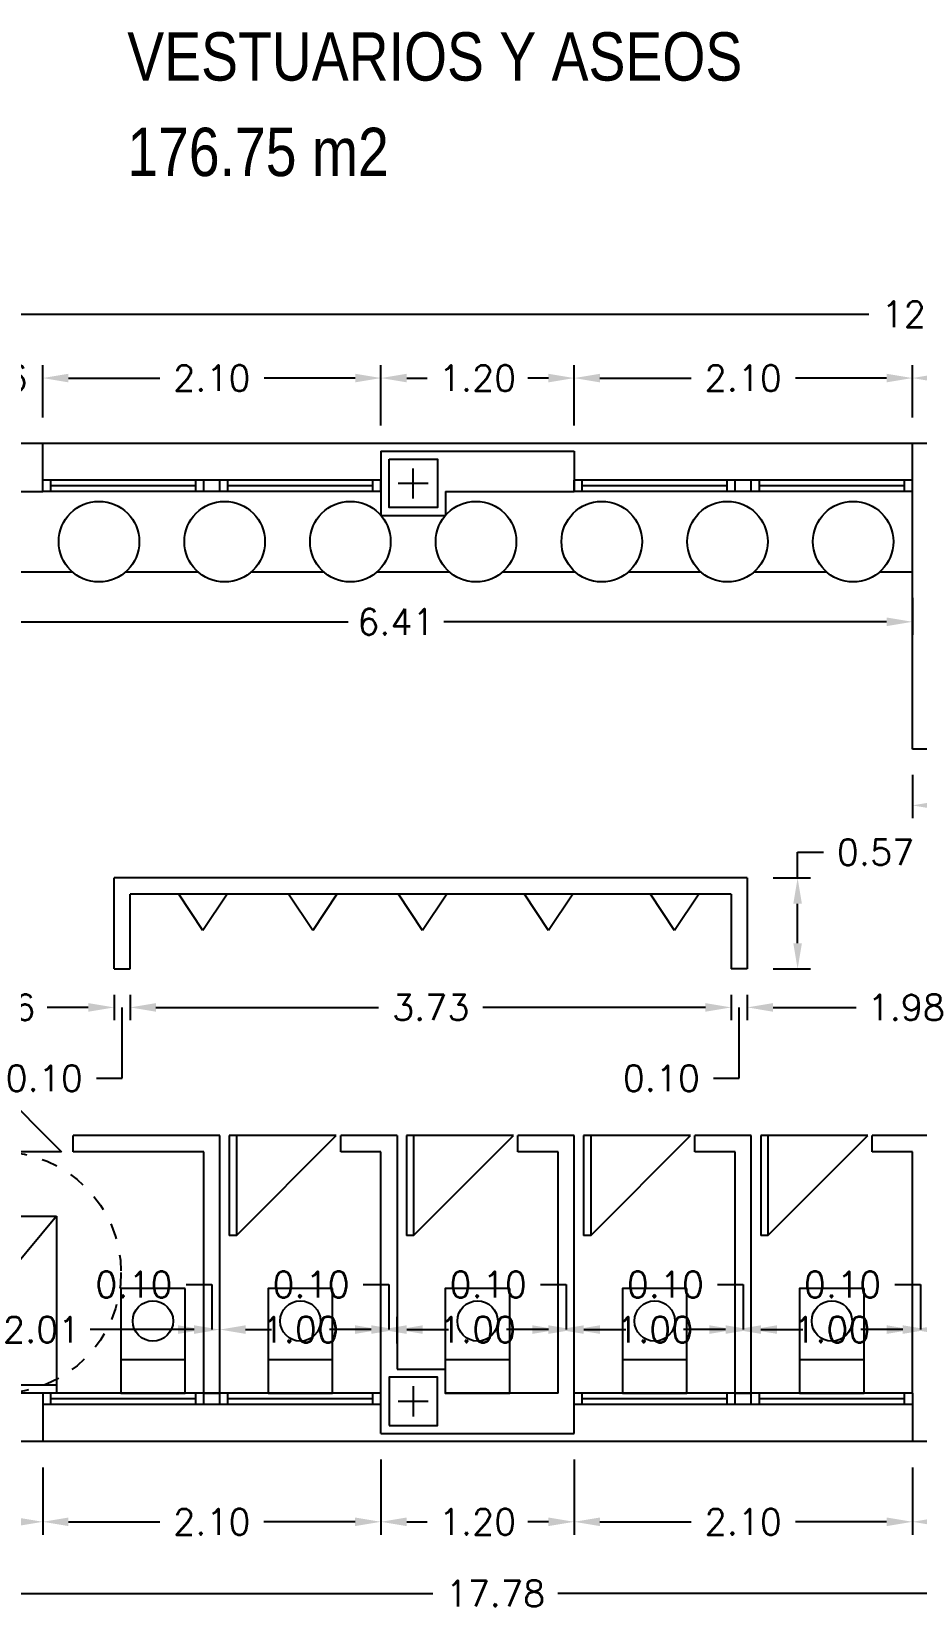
# Model space of a CAD drawing. Header units: millimetres. Extents: x 221.2 to 305.3, y 141.3 to 200.7.
# Drawn here: x 258.55 to 264.05, y 173.5 to 183.31 of the extents above; entities that cross this region are included whole.
import ezdxf

# ---------------------------------------------------------------- set-up
doc = ezdxf.new("R2010")
doc.units = ezdxf.units.MM
doc.linetypes.add('TRAZOS', pattern=[0.75, 0.5, -0.25])
for name, color, linetype in [('COTAS', 7, 'Continuous'), ('LINEA', 3, 'Continuous'), ('MUROS', 2, 'Continuous'), ('PILARES', 2, 'Continuous'), ('PUERTAS', 3, 'Continuous'), ('TEXTOS', 7, 'Continuous'), ('VENTANAS', 9, 'Continuous')]:
    doc.layers.add(name, color=color, linetype=linetype)
doc.styles.add('MJ', font='techl___.ttf')
doc.styles.get("Standard").update_dxf_attribs({"font": 'romans.shx'})
doc.dimstyles.new('ANTONIO', dxfattribs={"dimscale": 0.1, "dimtxt": 1.6, "dimasz": 1.6, "dimexe": 0.8, "dimexo": 1.6, "dimgap": 0.8, "dimtad": 0, "dimtih": 1, "dimtoh": 1, "dimzin": 0, "dimdsep": 46, "dimtxsty": 'Standard', "dimcen": 0.5, "dimclrd": 1, "dimclre": 1, "dimclrt": 7, "dimadec": 0, "dimazin": 0, "dimtfac": 1, "dimtofl": 0, "dimtmove": 0, "dimatfit": 3, "dimfxl": 1, "dimtolj": 1, "dimtzin": 0, "dimarcsym": 0})

# ---------------------------------------------------------------- blocks, each defined once
blk = doc.blocks.new('*D64')
at = {"layer": 'COTAS', "color": 1, "linetype": 'Continuous', "lineweight": -2, "ltscale": 0.07}
for p, q in [((254.6558, 174.3913), (254.6558, 173.9735)), ((258.6197, 174.3913), (258.6197, 173.9735)), ((254.8158, 174.0535), (256.3139, 174.0535)), ((258.4597, 174.0535), (256.9616, 174.0535))]:
    blk.add_line(p, q, dxfattribs=at)
at = {"layer": 'COTAS', "color": 1}
for points in [[(254.8158, 174.0802), (254.8158, 174.0268), (254.6558, 174.0535)], [(258.4597, 174.0268), (258.4597, 174.0802), (258.6197, 174.0535)]]:
    blk.add_solid(points, dxfattribs=at)
at = {"layer": 'Defpoints', "color": 0}
for p in [(254.6558, 174.5513), (258.6197, 174.5513), (258.6197, 174.0535)]:
    blk.add_point(p, dxfattribs=at)
at = {"layer": 'COTAS', "color": 7, "insert": (256.6377, 174.0535), "char_height": 0.16, "attachment_point": 5}
blk.add_mtext('\\A1;3.96', dxfattribs=at)
blk = doc.blocks.new('*D65')
at = {"layer": 'COTAS', "color": 1, "linetype": 'Continuous', "lineweight": -2, "ltscale": 0.07}
for p, q in [((260.72, 174.4413), (260.72, 173.9735)), ((258.6197, 174.3913), (258.6197, 173.9735)), ((258.7797, 174.0535), (259.346, 174.0535)), ((260.56, 174.0535), (259.9937, 174.0535))]:
    blk.add_line(p, q, dxfattribs=at)
at = {"layer": 'COTAS', "color": 1}
for points in [[(258.7797, 174.0802), (258.7797, 174.0268), (258.6197, 174.0535)], [(260.56, 174.0268), (260.56, 174.0802), (260.72, 174.0535)]]:
    blk.add_solid(points, dxfattribs=at)
at = {"layer": 'Defpoints', "color": 0}
for p in [(258.6197, 174.5513), (260.72, 174.6013), (260.72, 174.0535)]:
    blk.add_point(p, dxfattribs=at)
at = {"layer": 'COTAS', "color": 7, "insert": (259.6699, 174.0535), "char_height": 0.16, "attachment_point": 5}
blk.add_mtext('\\A1;2.10', dxfattribs=at)
blk = doc.blocks.new('*D66')
at = {"layer": 'COTAS', "color": 1, "linetype": 'Continuous', "lineweight": -2, "ltscale": 0.07}
for p, q in [((264.0204, 174.3913), (264.0204, 173.9735)), ((270.3204, 174.3913), (270.3204, 173.9735)), ((264.1804, 174.0535), (266.8504, 174.0535)), ((270.1604, 174.0535), (267.4904, 174.0535))]:
    blk.add_line(p, q, dxfattribs=at)
at = {"layer": 'COTAS', "color": 1}
for points in [[(264.1804, 174.0802), (264.1804, 174.0268), (264.0204, 174.0535)], [(270.1604, 174.0268), (270.1604, 174.0802), (270.3204, 174.0535)]]:
    blk.add_solid(points, dxfattribs=at)
at = {"layer": 'Defpoints', "color": 0}
for p in [(264.0204, 174.5513), (270.3204, 174.5513), (270.3204, 174.0535)]:
    blk.add_point(p, dxfattribs=at)
at = {"layer": 'COTAS', "color": 7, "insert": (267.1704, 174.0535), "char_height": 0.16, "attachment_point": 5}
blk.add_mtext('\\A1;6.30', dxfattribs=at)
blk = doc.blocks.new('*D68')
at = {"layer": 'COTAS', "color": 1, "linetype": 'Continuous', "lineweight": -2, "ltscale": 0.07}
for p, q in [((264.0204, 180.9116), (264.0204, 181.2357)), ((270.3204, 180.9116), (270.3204, 181.2357)), ((264.1804, 181.1557), (266.8504, 181.1557)), ((270.1604, 181.1557), (267.4904, 181.1557))]:
    blk.add_line(p, q, dxfattribs=at)
at = {"layer": 'COTAS', "color": 1}
for points in [[(264.1804, 181.1823), (264.1804, 181.129), (264.0204, 181.1557)], [(270.1604, 181.129), (270.1604, 181.1823), (270.3204, 181.1557)]]:
    blk.add_solid(points, dxfattribs=at)
at = {"layer": 'Defpoints', "color": 0}
for p in [(264.0204, 181.1557), (264.0204, 180.7516), (270.3204, 180.7516)]:
    blk.add_point(p, dxfattribs=at)
at = {"layer": 'COTAS', "color": 7, "insert": (267.1704, 181.1557), "char_height": 0.16, "attachment_point": 5}
blk.add_mtext('\\A1;6.30', dxfattribs=at)
blk = doc.blocks.new('*D69')
at = {"layer": 'COTAS', "color": 1, "linetype": 'Continuous', "lineweight": -2, "ltscale": 0.07}
for p, q in [((258.6197, 180.9116), (258.6197, 181.2357)), ((260.7204, 180.8616), (260.7204, 181.2357)), ((258.7797, 181.1557), (259.3462, 181.1557)), ((260.5604, 181.1557), (259.9939, 181.1557))]:
    blk.add_line(p, q, dxfattribs=at)
at = {"layer": 'COTAS', "color": 1}
for points in [[(258.7797, 181.1823), (258.7797, 181.129), (258.6197, 181.1557)], [(260.5604, 181.129), (260.5604, 181.1823), (260.7204, 181.1557)]]:
    blk.add_solid(points, dxfattribs=at)
at = {"layer": 'Defpoints', "color": 0}
for p in [(258.6197, 181.1557), (258.6197, 180.7516), (260.7204, 180.7016)]:
    blk.add_point(p, dxfattribs=at)
at = {"layer": 'COTAS', "color": 7, "insert": (259.67, 181.1557), "char_height": 0.16, "attachment_point": 5}
blk.add_mtext('\\A1;2.10', dxfattribs=at)
blk = doc.blocks.new('*D70')
at = {"layer": 'COTAS', "color": 1, "linetype": 'Continuous', "lineweight": -2, "ltscale": 0.07}
for p, q in [((257.9558, 180.9116), (257.9558, 181.2357)), ((258.6197, 180.9116), (258.6197, 181.2357)), ((257.7958, 181.1557), (257.6358, 181.1557)), ((258.7797, 181.1557), (258.9397, 181.1557))]:
    blk.add_line(p, q, dxfattribs=at)
at = {"layer": 'COTAS', "color": 1}
for points in [[(257.7958, 181.129), (257.7958, 181.1823), (257.9558, 181.1557)], [(258.7797, 181.1823), (258.7797, 181.129), (258.6197, 181.1557)]]:
    blk.add_solid(points, dxfattribs=at)
at = {"layer": 'Defpoints', "color": 0}
for p in [(257.9558, 181.1557), (257.9558, 180.7516), (258.6197, 180.7516)]:
    blk.add_point(p, dxfattribs=at)
at = {"layer": 'COTAS', "color": 7, "insert": (258.2877, 181.1557), "char_height": 0.16, "attachment_point": 5}
blk.add_mtext('\\A1;0.66', dxfattribs=at)
blk = doc.blocks.new('*D81')
at = {"layer": 'COTAS', "color": 1, "linetype": 'Continuous', "lineweight": -2, "ltscale": 0.07}
for p, q in [((257.6058, 175.1613), (257.6058, 175.3271)), ((259.62, 175.0113), (259.62, 175.3271)), ((257.7658, 175.2471), (258.312, 175.2471)), ((259.46, 175.2471), (258.9139, 175.2471))]:
    blk.add_line(p, q, dxfattribs=at)
at = {"layer": 'COTAS', "color": 1}
for points in [[(257.7658, 175.2738), (257.7658, 175.2205), (257.6058, 175.2471)], [(259.46, 175.2205), (259.46, 175.2738), (259.62, 175.2471)]]:
    blk.add_solid(points, dxfattribs=at)
at = {"layer": 'Defpoints', "color": 0}
for p in [(259.62, 175.2471), (257.6058, 175.0013), (259.62, 174.8513)]:
    blk.add_point(p, dxfattribs=at)
at = {"layer": 'COTAS', "color": 7, "insert": (258.6129, 175.2471), "char_height": 0.16, "attachment_point": 5}
blk.add_mtext('\\A1;2.01', dxfattribs=at)
blk = doc.blocks.new('*D82')
at = {"layer": 'COTAS', "color": 1, "linetype": 'Continuous', "lineweight": -2, "ltscale": 0.07}
for p, q in [((259.51, 175.5271), (259.67, 175.5271)), ((259.67, 175.5271), (259.67, 175.2471)), ((259.62, 175.0113), (259.62, 175.3271)), ((259.72, 175.0113), (259.72, 175.3271)), ((259.46, 175.2471), (259.3, 175.2471)), ((259.88, 175.2471), (260.04, 175.2471))]:
    blk.add_line(p, q, dxfattribs=at)
at = {"layer": 'COTAS', "color": 1}
for points in [[(259.46, 175.2205), (259.46, 175.2738), (259.62, 175.2471)], [(259.88, 175.2738), (259.88, 175.2205), (259.72, 175.2471)]]:
    blk.add_solid(points, dxfattribs=at)
at = {"layer": 'Defpoints', "color": 0}
for p in [(259.72, 175.2471), (259.62, 174.8513), (259.72, 174.8513)]:
    blk.add_point(p, dxfattribs=at)
at = {"layer": 'COTAS', "color": 7, "insert": (259.1862, 175.5271), "char_height": 0.16, "attachment_point": 5}
blk.add_mtext('\\A1;0.10', dxfattribs=at)
blk = doc.blocks.new('*D83')
at = {"layer": 'COTAS', "color": 1, "linetype": 'Continuous', "lineweight": -2, "ltscale": 0.07}
for p, q in [((259.72, 175.0113), (259.72, 175.3271)), ((260.72, 175.0113), (260.72, 175.3271)), ((259.56, 175.2471), (259.4, 175.2471)), ((260.88, 175.2471), (261.04, 175.2471))]:
    blk.add_line(p, q, dxfattribs=at)
at = {"layer": 'COTAS', "color": 1}
for points in [[(259.56, 175.2205), (259.56, 175.2738), (259.72, 175.2471)], [(260.88, 175.2738), (260.88, 175.2205), (260.72, 175.2471)]]:
    blk.add_solid(points, dxfattribs=at)
at = {"layer": 'Defpoints', "color": 0}
for p in [(260.72, 175.2471), (259.72, 174.8513), (260.72, 174.8513)]:
    blk.add_point(p, dxfattribs=at)
at = {"layer": 'COTAS', "color": 7, "insert": (260.22, 175.2471), "char_height": 0.16, "attachment_point": 5}
blk.add_mtext('\\A1;1.00', dxfattribs=at)
blk = doc.blocks.new('*D84')
at = {"layer": 'COTAS', "color": 1, "linetype": 'Continuous', "lineweight": -2, "ltscale": 0.07}
for p, q in [((260.61, 175.5271), (260.77, 175.5271)), ((260.77, 175.5271), (260.77, 175.2471)), ((260.72, 175.0113), (260.72, 175.3271)), ((260.82, 175.1613), (260.82, 175.3271)), ((260.56, 175.2471), (260.4, 175.2471)), ((260.98, 175.2471), (261.14, 175.2471))]:
    blk.add_line(p, q, dxfattribs=at)
at = {"layer": 'COTAS', "color": 1}
for points in [[(260.56, 175.2205), (260.56, 175.2738), (260.72, 175.2471)], [(260.98, 175.2738), (260.98, 175.2205), (260.82, 175.2471)]]:
    blk.add_solid(points, dxfattribs=at)
at = {"layer": 'Defpoints', "color": 0}
for p in [(260.82, 175.2471), (260.82, 175.0013), (260.72, 174.8513)]:
    blk.add_point(p, dxfattribs=at)
at = {"layer": 'COTAS', "color": 7, "insert": (260.2862, 175.5271), "char_height": 0.16, "attachment_point": 5}
blk.add_mtext('\\A1;0.10', dxfattribs=at)
blk = doc.blocks.new('*D85')
at = {"layer": 'COTAS', "color": 1, "linetype": 'Continuous', "lineweight": -2, "ltscale": 0.07}
for p, q in [((260.82, 175.1613), (260.82, 175.3271)), ((261.82, 175.0113), (261.82, 175.3271)), ((260.66, 175.2471), (260.5, 175.2471)), ((261.98, 175.2471), (262.14, 175.2471))]:
    blk.add_line(p, q, dxfattribs=at)
at = {"layer": 'COTAS', "color": 1}
for points in [[(260.66, 175.2205), (260.66, 175.2738), (260.82, 175.2471)], [(261.98, 175.2738), (261.98, 175.2205), (261.82, 175.2471)]]:
    blk.add_solid(points, dxfattribs=at)
at = {"layer": 'Defpoints', "color": 0}
for p in [(261.82, 175.2471), (260.82, 175.0013), (261.82, 174.8513)]:
    blk.add_point(p, dxfattribs=at)
at = {"layer": 'COTAS', "color": 7, "insert": (261.32, 175.2471), "char_height": 0.16, "attachment_point": 5}
blk.add_mtext('\\A1;1.00', dxfattribs=at)
blk = doc.blocks.new('*D86')
at = {"layer": 'COTAS', "color": 1, "linetype": 'Continuous', "lineweight": -2, "ltscale": 0.07}
for p, q in [((261.71, 175.5271), (261.87, 175.5271)), ((261.87, 175.5271), (261.87, 175.2471)), ((261.82, 175.0113), (261.82, 175.3271)), ((261.92, 175.0113), (261.92, 175.3271)), ((261.66, 175.2471), (261.5, 175.2471)), ((262.08, 175.2471), (262.24, 175.2471))]:
    blk.add_line(p, q, dxfattribs=at)
at = {"layer": 'COTAS', "color": 1}
for points in [[(261.66, 175.2205), (261.66, 175.2738), (261.82, 175.2471)], [(262.08, 175.2738), (262.08, 175.2205), (261.92, 175.2471)]]:
    blk.add_solid(points, dxfattribs=at)
at = {"layer": 'Defpoints', "color": 0}
for p in [(261.92, 175.2471), (261.82, 174.8513), (261.92, 174.8513)]:
    blk.add_point(p, dxfattribs=at)
at = {"layer": 'COTAS', "color": 7, "insert": (261.3862, 175.5271), "char_height": 0.16, "attachment_point": 5}
blk.add_mtext('\\A1;0.10', dxfattribs=at)
blk = doc.blocks.new('*D87')
at = {"layer": 'COTAS', "color": 1, "linetype": 'Continuous', "lineweight": -2, "ltscale": 0.07}
for p, q in [((261.92, 175.0113), (261.92, 175.3271)), ((262.92, 175.0113), (262.92, 175.3271)), ((261.76, 175.2471), (261.6, 175.2471)), ((263.08, 175.2471), (263.24, 175.2471))]:
    blk.add_line(p, q, dxfattribs=at)
at = {"layer": 'COTAS', "color": 1}
for points in [[(261.76, 175.2205), (261.76, 175.2738), (261.92, 175.2471)], [(263.08, 175.2738), (263.08, 175.2205), (262.92, 175.2471)]]:
    blk.add_solid(points, dxfattribs=at)
at = {"layer": 'Defpoints', "color": 0}
for p in [(262.92, 175.2471), (261.92, 174.8513), (262.92, 174.8513)]:
    blk.add_point(p, dxfattribs=at)
at = {"layer": 'COTAS', "color": 7, "insert": (262.42, 175.2471), "char_height": 0.16, "attachment_point": 5}
blk.add_mtext('\\A1;1.00', dxfattribs=at)
blk = doc.blocks.new('*D88')
at = {"layer": 'COTAS', "color": 1, "linetype": 'Continuous', "lineweight": -2, "ltscale": 0.07}
for p, q in [((262.81, 175.5271), (262.97, 175.5271)), ((262.97, 175.5271), (262.97, 175.2471)), ((262.92, 175.0113), (262.92, 175.3271)), ((263.02, 175.0113), (263.02, 175.3271)), ((262.76, 175.2471), (262.6, 175.2471)), ((263.18, 175.2471), (263.34, 175.2471))]:
    blk.add_line(p, q, dxfattribs=at)
at = {"layer": 'COTAS', "color": 1}
for points in [[(262.76, 175.2205), (262.76, 175.2738), (262.92, 175.2471)], [(263.18, 175.2738), (263.18, 175.2205), (263.02, 175.2471)]]:
    blk.add_solid(points, dxfattribs=at)
at = {"layer": 'Defpoints', "color": 0}
for p in [(263.02, 175.2471), (262.92, 174.8513), (263.02, 174.8513)]:
    blk.add_point(p, dxfattribs=at)
at = {"layer": 'COTAS', "color": 7, "insert": (262.4862, 175.5271), "char_height": 0.16, "attachment_point": 5}
blk.add_mtext('\\A1;0.10', dxfattribs=at)
blk = doc.blocks.new('*D89')
at = {"layer": 'COTAS', "color": 1, "linetype": 'Continuous', "lineweight": -2, "ltscale": 0.07}
for p, q in [((263.02, 175.0113), (263.02, 175.3271)), ((264.0204, 175.0113), (264.0204, 175.3271)), ((262.86, 175.2471), (262.7, 175.2471)), ((264.1804, 175.2471), (264.3404, 175.2471))]:
    blk.add_line(p, q, dxfattribs=at)
at = {"layer": 'COTAS', "color": 1}
for points in [[(262.86, 175.2205), (262.86, 175.2738), (263.02, 175.2471)], [(264.1804, 175.2738), (264.1804, 175.2205), (264.0204, 175.2471)]]:
    blk.add_solid(points, dxfattribs=at)
at = {"layer": 'Defpoints', "color": 0}
for p in [(264.0204, 175.2471), (263.02, 174.8513), (264.0204, 174.8513)]:
    blk.add_point(p, dxfattribs=at)
at = {"layer": 'COTAS', "color": 7, "insert": (263.5202, 175.2471), "char_height": 0.16, "attachment_point": 5}
blk.add_mtext('\\A1;1.00', dxfattribs=at)
blk = doc.blocks.new('*D90')
at = {"layer": 'COTAS', "color": 1, "linetype": 'Continuous', "lineweight": -2, "ltscale": 0.07}
for p, q in [((263.9104, 175.5271), (264.0704, 175.5271)), ((264.0704, 175.5271), (264.0704, 175.2471)), ((264.0204, 175.0113), (264.0204, 175.3271)), ((264.1204, 175.1613), (264.1204, 175.3271)), ((263.8604, 175.2471), (263.7004, 175.2471)), ((264.2804, 175.2471), (264.4404, 175.2471))]:
    blk.add_line(p, q, dxfattribs=at)
at = {"layer": 'COTAS', "color": 1}
for points in [[(263.8604, 175.2205), (263.8604, 175.2738), (264.0204, 175.2471)], [(264.2804, 175.2738), (264.2804, 175.2205), (264.1204, 175.2471)]]:
    blk.add_solid(points, dxfattribs=at)
at = {"layer": 'Defpoints', "color": 0}
for p in [(264.1204, 175.2471), (264.1204, 175.0013), (264.0204, 174.8513)]:
    blk.add_point(p, dxfattribs=at)
at = {"layer": 'COTAS', "color": 7, "insert": (263.5866, 175.5271), "char_height": 0.16, "attachment_point": 5}
blk.add_mtext('\\A1;0.10', dxfattribs=at)
blk = doc.blocks.new('*D91')
at = {"layer": 'COTAS', "color": 1, "linetype": 'Continuous', "lineweight": -2, "ltscale": 0.07}
for p, q in [((264.1204, 175.1613), (264.1204, 175.3271)), ((265.0204, 175.0113), (265.0204, 175.3271)), ((263.9604, 175.2471), (263.8004, 175.2471)), ((265.1804, 175.2471), (265.3404, 175.2471))]:
    blk.add_line(p, q, dxfattribs=at)
at = {"layer": 'COTAS', "color": 1}
for points in [[(263.9604, 175.2205), (263.9604, 175.2738), (264.1204, 175.2471)], [(265.1804, 175.2738), (265.1804, 175.2205), (265.0204, 175.2471)]]:
    blk.add_solid(points, dxfattribs=at)
at = {"layer": 'Defpoints', "color": 0}
for p in [(265.0204, 175.2471), (264.1204, 175.0013), (265.0204, 174.8513)]:
    blk.add_point(p, dxfattribs=at)
at = {"layer": 'COTAS', "color": 7, "insert": (264.5704, 175.2471), "char_height": 0.16, "attachment_point": 5}
blk.add_mtext('\\A1;0.90', dxfattribs=at)
blk = doc.blocks.new('*D106')
at = {"layer": 'COTAS', "color": 1, "linetype": 'Continuous', "lineweight": -2, "ltscale": 0.07}
for p, q in [((264.0204, 178.6916), (264.0204, 178.4222)), ((270.0204, 178.6916), (270.0204, 178.4222)), ((264.1804, 178.5022), (266.7004, 178.5022)), ((269.8604, 178.5022), (267.3404, 178.5022))]:
    blk.add_line(p, q, dxfattribs=at)
at = {"layer": 'COTAS', "color": 1}
for points in [[(264.1804, 178.5289), (264.1804, 178.4756), (264.0204, 178.5022)], [(269.8604, 178.4756), (269.8604, 178.5289), (270.0204, 178.5022)]]:
    blk.add_solid(points, dxfattribs=at)
at = {"layer": 'Defpoints', "color": 0}
for p in [(264.0204, 178.8516), (270.0204, 178.8516), (264.0204, 178.5022)]:
    blk.add_point(p, dxfattribs=at)
at = {"layer": 'COTAS', "color": 7, "insert": (267.0204, 178.5022), "char_height": 0.16, "attachment_point": 5}
blk.add_mtext('\\A1;6.00', dxfattribs=at)
blk = doc.blocks.new('*D108')
at = {"layer": 'COTAS', "color": 1, "linetype": 'Continuous', "lineweight": -2, "ltscale": 0.07}
for p, q in [((264.9704, 177.4414), (264.9704, 177.1677)), ((262.9952, 177.3263), (262.9952, 177.1677)), ((263.1552, 177.2477), (263.6705, 177.2477)), ((264.8104, 177.2477), (264.2952, 177.2477))]:
    blk.add_line(p, q, dxfattribs=at)
at = {"layer": 'COTAS', "color": 1}
for points in [[(263.1552, 177.2743), (263.1552, 177.221), (262.9952, 177.2477)], [(264.8104, 177.221), (264.8104, 177.2743), (264.9704, 177.2477)]]:
    blk.add_solid(points, dxfattribs=at)
at = {"layer": 'Defpoints', "color": 0}
for p in [(264.9704, 177.6014), (262.9952, 177.4863), (262.9952, 177.2477)]:
    blk.add_point(p, dxfattribs=at)
at = {"layer": 'COTAS', "color": 7, "insert": (263.9828, 177.2477), "char_height": 0.16, "attachment_point": 5}
blk.add_mtext('\\A1;1.98', dxfattribs=at)
blk = doc.blocks.new('*D110')
at = {"layer": 'COTAS', "color": 1, "linetype": 'Continuous', "lineweight": -2, "ltscale": 0.07}
for p, q in [((262.8952, 177.3263), (262.8952, 177.1677)), ((262.9952, 177.3263), (262.9952, 177.1677)), ((262.7352, 177.2477), (262.5752, 177.2477)), ((262.9452, 176.8077), (262.9452, 177.2477)), ((263.1552, 177.2477), (263.3152, 177.2477)), ((262.7852, 176.8077), (262.9452, 176.8077))]:
    blk.add_line(p, q, dxfattribs=at)
at = {"layer": 'COTAS', "color": 1}
for points in [[(262.7352, 177.221), (262.7352, 177.2743), (262.8952, 177.2477)], [(263.1552, 177.2743), (263.1552, 177.221), (262.9952, 177.2477)]]:
    blk.add_solid(points, dxfattribs=at)
at = {"layer": 'Defpoints', "color": 0}
for p in [(262.8952, 177.4863), (262.9952, 177.4863), (262.8952, 177.2477)]:
    blk.add_point(p, dxfattribs=at)
at = {"layer": 'COTAS', "color": 7, "insert": (262.4614, 176.8077), "char_height": 0.16, "attachment_point": 5}
blk.add_mtext('\\A1;0.10', dxfattribs=at)
blk = doc.blocks.new('*D111')
at = {"layer": 'COTAS', "color": 1, "linetype": 'Continuous', "lineweight": -2, "ltscale": 0.07}
for p, q in [((259.1629, 177.3263), (259.1629, 177.1677)), ((262.8952, 177.3263), (262.8952, 177.1677)), ((259.3229, 177.2477), (260.7052, 177.2477)), ((262.7352, 177.2477), (261.3529, 177.2477))]:
    blk.add_line(p, q, dxfattribs=at)
at = {"layer": 'COTAS', "color": 1}
for points in [[(259.3229, 177.2743), (259.3229, 177.221), (259.1629, 177.2477)], [(262.7352, 177.221), (262.7352, 177.2743), (262.8952, 177.2477)]]:
    blk.add_solid(points, dxfattribs=at)
at = {"layer": 'Defpoints', "color": 0}
for p in [(259.1629, 177.4863), (262.8952, 177.4863), (259.1629, 177.2477)]:
    blk.add_point(p, dxfattribs=at)
at = {"layer": 'COTAS', "color": 7, "insert": (261.0291, 177.2477), "char_height": 0.16, "attachment_point": 5}
blk.add_mtext('\\A1;3.73', dxfattribs=at)
blk = doc.blocks.new('*D112')
at = {"layer": 'COTAS', "color": 1, "linetype": 'Continuous', "lineweight": -2, "ltscale": 0.07}
for p, q in [((259.0629, 177.3263), (259.0629, 177.1677)), ((259.1629, 177.3263), (259.1629, 177.1677)), ((258.9029, 177.2477), (258.7429, 177.2477)), ((259.1129, 176.8077), (259.1129, 177.2477)), ((259.3229, 177.2477), (259.4829, 177.2477)), ((258.9529, 176.8077), (259.1129, 176.8077))]:
    blk.add_line(p, q, dxfattribs=at)
at = {"layer": 'COTAS', "color": 1}
for points in [[(258.9029, 177.221), (258.9029, 177.2743), (259.0629, 177.2477)], [(259.3229, 177.2743), (259.3229, 177.221), (259.1629, 177.2477)]]:
    blk.add_solid(points, dxfattribs=at)
at = {"layer": 'Defpoints', "color": 0}
for p in [(259.0629, 177.4863), (259.1629, 177.4863), (259.0629, 177.2477)]:
    blk.add_point(p, dxfattribs=at)
at = {"layer": 'COTAS', "color": 7, "insert": (258.6291, 176.8077), "char_height": 0.16, "attachment_point": 5}
blk.add_mtext('\\A1;0.10', dxfattribs=at)
blk = doc.blocks.new('*D113')
at = {"layer": 'COTAS', "color": 1, "linetype": 'Continuous', "lineweight": -2, "ltscale": 0.07}
for p, q in [((257.6058, 177.4728), (257.6058, 177.1677)), ((259.0629, 177.3263), (259.0629, 177.1677)), ((257.7658, 177.2477), (258.022, 177.2477)), ((258.9029, 177.2477), (258.6467, 177.2477))]:
    blk.add_line(p, q, dxfattribs=at)
at = {"layer": 'COTAS', "color": 1}
for points in [[(257.7658, 177.2743), (257.7658, 177.221), (257.6058, 177.2477)], [(258.9029, 177.221), (258.9029, 177.2743), (259.0629, 177.2477)]]:
    blk.add_solid(points, dxfattribs=at)
at = {"layer": 'Defpoints', "color": 0}
for p in [(257.6058, 177.6328), (259.0629, 177.4863), (257.6058, 177.2477)]:
    blk.add_point(p, dxfattribs=at)
at = {"layer": 'COTAS', "color": 7, "insert": (258.3344, 177.2477), "char_height": 0.16, "attachment_point": 5}
blk.add_mtext('\\A1;1.46', dxfattribs=at)
blk = doc.blocks.new('*D114')
at = {"layer": 'COTAS', "color": 1, "linetype": 'Continuous', "lineweight": -2, "ltscale": 0.07}
for p, q in [((263.3076, 178.2113), (263.4676, 178.2113)), ((263.3076, 178.0513), (263.3076, 178.2113)), ((263.1552, 178.0513), (263.3876, 178.0513)), ((263.3076, 177.6463), (263.3076, 177.8913)), ((263.1552, 177.4863), (263.3876, 177.4863))]:
    blk.add_line(p, q, dxfattribs=at)
at = {"layer": 'COTAS', "color": 1}
for points in [[(263.3343, 177.8913), (263.281, 177.8913), (263.3076, 178.0513)], [(263.281, 177.6463), (263.3343, 177.6463), (263.3076, 177.4863)]]:
    blk.add_solid(points, dxfattribs=at)
at = {"layer": 'Defpoints', "color": 0}
for p in [(262.9952, 178.0513), (263.3076, 178.0513), (262.9952, 177.4863)]:
    blk.add_point(p, dxfattribs=at)
at = {"layer": 'COTAS', "color": 7, "insert": (263.7915, 178.2113), "char_height": 0.16, "attachment_point": 5}
blk.add_mtext('\\A1;0.57', dxfattribs=at)
blk = doc.blocks.new('*D115')
at = {"layer": 'COTAS', "color": 1, "linetype": 'Continuous', "lineweight": -2, "ltscale": 0.07}
for p, q in [((257.6058, 179.7916), (257.6058, 179.5621)), ((264.0204, 179.7916), (264.0204, 179.5621)), ((257.7658, 179.6421), (260.516, 179.6421)), ((263.8604, 179.6421), (261.1103, 179.6421))]:
    blk.add_line(p, q, dxfattribs=at)
at = {"layer": 'COTAS', "color": 1}
for points in [[(257.7658, 179.6688), (257.7658, 179.6155), (257.6058, 179.6421)], [(263.8604, 179.6155), (263.8604, 179.6688), (264.0204, 179.6421)]]:
    blk.add_solid(points, dxfattribs=at)
at = {"layer": 'Defpoints', "color": 0}
for p in [(257.6058, 179.9516), (264.0204, 179.9516), (264.0204, 179.6421)]:
    blk.add_point(p, dxfattribs=at)
at = {"layer": 'COTAS', "color": 7, "insert": (260.8131, 179.6421), "char_height": 0.16, "attachment_point": 5}
blk.add_mtext('\\A1;6.41', dxfattribs=at)
blk = doc.blocks.new('*D131')
at = {"layer": 'COTAS', "color": 1, "linetype": 'Continuous', "lineweight": -2, "ltscale": 0.07}
for p, q in [((252.5415, 174.3913), (252.5415, 173.5282)), ((270.3204, 174.3913), (270.3204, 173.5282)), ((252.7015, 173.6082), (261.0424, 173.6082)), ((270.1604, 173.6082), (261.8195, 173.6082))]:
    blk.add_line(p, q, dxfattribs=at)
at = {"layer": 'COTAS', "color": 1}
for points in [[(252.7015, 173.6349), (252.7015, 173.5815), (252.5415, 173.6082)], [(270.1604, 173.5815), (270.1604, 173.6349), (270.3204, 173.6082)]]:
    blk.add_solid(points, dxfattribs=at)
at = {"layer": 'Defpoints', "color": 0}
for p in [(252.5415, 174.5513), (270.3204, 174.5513), (252.5415, 173.6082)]:
    blk.add_point(p, dxfattribs=at)
at = {"layer": 'COTAS', "color": 7, "insert": (261.431, 173.6082), "char_height": 0.16, "attachment_point": 5}
blk.add_mtext('\\A1;17.78', dxfattribs=at)
blk = doc.blocks.new('*D132')
at = {"layer": 'COTAS', "color": 1, "linetype": 'Continuous', "lineweight": -2, "ltscale": 0.07}
for p, q in [((257.9558, 180.9116), (257.9558, 181.6326)), ((270.3204, 180.9116), (270.3204, 181.6326)), ((258.1158, 181.5526), (263.7496, 181.5526)), ((270.1604, 181.5526), (264.5267, 181.5526))]:
    blk.add_line(p, q, dxfattribs=at)
at = {"layer": 'COTAS', "color": 1}
for points in [[(258.1158, 181.5792), (258.1158, 181.5259), (257.9558, 181.5526)], [(270.1604, 181.5259), (270.1604, 181.5792), (270.3204, 181.5526)]]:
    blk.add_solid(points, dxfattribs=at)
at = {"layer": 'Defpoints', "color": 0}
for p in [(270.3204, 181.5526), (257.9558, 180.7516), (270.3204, 180.7516)]:
    blk.add_point(p, dxfattribs=at)
at = {"layer": 'COTAS', "color": 7, "insert": (264.1381, 181.5526), "char_height": 0.16, "attachment_point": 5}
blk.add_mtext('\\A1;12.36', dxfattribs=at)
blk = doc.blocks.new('*D155')
at = {"layer": 'COTAS', "color": 1, "linetype": 'Continuous', "lineweight": -2, "ltscale": 0.07}
for p, q in [((260.72, 174.4413), (260.72, 173.9735)), ((261.92, 174.4413), (261.92, 173.9735)), ((260.88, 174.0535), (261.0077, 174.0535)), ((261.76, 174.0535), (261.6324, 174.0535))]:
    blk.add_line(p, q, dxfattribs=at)
at = {"layer": 'COTAS', "color": 1}
for points in [[(260.88, 174.0802), (260.88, 174.0268), (260.72, 174.0535)], [(261.76, 174.0268), (261.76, 174.0802), (261.92, 174.0535)]]:
    blk.add_solid(points, dxfattribs=at)
at = {"layer": 'Defpoints', "color": 0}
for p in [(260.72, 174.6013), (261.92, 174.6013), (261.92, 174.0535)]:
    blk.add_point(p, dxfattribs=at)
at = {"layer": 'COTAS', "color": 7, "insert": (261.32, 174.0535), "char_height": 0.16, "attachment_point": 5}
blk.add_mtext('\\A1;1.20', dxfattribs=at)
blk = doc.blocks.new('*D156')
at = {"layer": 'COTAS', "color": 1, "linetype": 'Continuous', "lineweight": -2, "ltscale": 0.07}
for p, q in [((261.92, 174.4413), (261.92, 173.9735)), ((264.0204, 174.3913), (264.0204, 173.9735)), ((262.08, 174.0535), (262.6464, 174.0535)), ((263.8604, 174.0535), (263.2941, 174.0535))]:
    blk.add_line(p, q, dxfattribs=at)
at = {"layer": 'COTAS', "color": 1}
for points in [[(262.08, 174.0802), (262.08, 174.0268), (261.92, 174.0535)], [(263.8604, 174.0268), (263.8604, 174.0802), (264.0204, 174.0535)]]:
    blk.add_solid(points, dxfattribs=at)
at = {"layer": 'Defpoints', "color": 0}
for p in [(261.92, 174.6013), (264.0204, 174.5513), (264.0204, 174.0535)]:
    blk.add_point(p, dxfattribs=at)
at = {"layer": 'COTAS', "color": 7, "insert": (262.9702, 174.0535), "char_height": 0.16, "attachment_point": 5}
blk.add_mtext('\\A1;2.10', dxfattribs=at)
blk = doc.blocks.new('*D157')
at = {"layer": 'COTAS', "color": 1, "linetype": 'Continuous', "lineweight": -2, "ltscale": 0.07}
for p, q in [((260.7204, 180.8616), (260.7204, 181.2357)), ((261.92, 180.8616), (261.92, 181.2357)), ((260.8804, 181.1557), (261.0079, 181.1557)), ((261.76, 181.1557), (261.6326, 181.1557))]:
    blk.add_line(p, q, dxfattribs=at)
at = {"layer": 'COTAS', "color": 1}
for points in [[(260.8804, 181.1823), (260.8804, 181.129), (260.7204, 181.1557)], [(261.76, 181.129), (261.76, 181.1823), (261.92, 181.1557)]]:
    blk.add_solid(points, dxfattribs=at)
at = {"layer": 'Defpoints', "color": 0}
for p in [(261.92, 181.1557), (260.7204, 180.7016), (261.92, 180.7016)]:
    blk.add_point(p, dxfattribs=at)
at = {"layer": 'COTAS', "color": 7, "insert": (261.3202, 181.1557), "char_height": 0.16, "attachment_point": 5}
blk.add_mtext('\\A1;1.20', dxfattribs=at)
blk = doc.blocks.new('*D158')
at = {"layer": 'COTAS', "color": 1, "linetype": 'Continuous', "lineweight": -2, "ltscale": 0.07}
for p, q in [((261.92, 180.8616), (261.92, 181.2357)), ((264.0204, 180.9116), (264.0204, 181.2357)), ((262.08, 181.1557), (262.6464, 181.1557)), ((263.8604, 181.1557), (263.2941, 181.1557))]:
    blk.add_line(p, q, dxfattribs=at)
at = {"layer": 'COTAS', "color": 1}
for points in [[(262.08, 181.1823), (262.08, 181.129), (261.92, 181.1557)], [(263.8604, 181.129), (263.8604, 181.1823), (264.0204, 181.1557)]]:
    blk.add_solid(points, dxfattribs=at)
at = {"layer": 'Defpoints', "color": 0}
for p in [(264.0204, 181.1557), (261.92, 180.7016), (264.0204, 180.7516)]:
    blk.add_point(p, dxfattribs=at)
at = {"layer": 'COTAS', "color": 7, "insert": (262.9702, 181.1557), "char_height": 0.16, "attachment_point": 5}
blk.add_mtext('\\A1;2.10', dxfattribs=at)
blk = doc.blocks.new('A$C301E6BFE')
at = {"linetype": 'Continuous'}
blk.add_line((0.4406, 0), (0.4406, 0.4), dxfattribs=at)
blk.add_lwpolyline([(0, 0.4), (0, 0), (0.65, 0), (0.65, 0.4)], close=True, dxfattribs=at)
blk.add_circle((0.2009, 0.2), 0.1253, dxfattribs=at)
blk = doc.blocks.new('A$C7497160C')
at = {"linetype": 'Continuous'}
for p, q in [((0.7, 0.05), (0, 0.75)), ((0, 0.75), (0, 0.05)), ((0, 0.05), (0, 0)), ((0, 0.05), (0.7, 0.05)), ((0.7, 0.05), (0.7, 0)), ((0, 0), (0.7, 0))]:
    blk.add_line(p, q, dxfattribs=at)
blk = doc.blocks.new('A$C702115F4')
at = {"linetype": 'Continuous'}
for p, q in [((0, 0), (0.15, 0.225)), ((0.15, 0.225), (0.3, 0)), ((0, 0), (0.3, 0))]:
    blk.add_line(p, q, dxfattribs=at)
blk = doc.blocks.new('A$C64186889')
at = {"layer": 'PILARES', "linetype": 'Continuous', "ltscale": 0.07}
for p, q in [((0.15, 0.2435), (0.15, 0.0565)), ((0.2435, 0.15), (0.0565, 0.15))]:
    blk.add_line(p, q, dxfattribs=at)
blk.add_lwpolyline([(0, 0), (0.3, 0), (0.3, 0.3), (0, 0.3)], close=True, dxfattribs=at)

msp = doc.modelspace()

# ---------------------------------------------------------------- linework, layer by layer
at = {"layer": 'LINEA', "linetype": 'Continuous', "ltscale": 0.07}
msp.add_line((258.6197, 180.7516), (264.0204, 180.7516), dxfattribs=at)
at = {"layer": 'LINEA'}
msp.add_line((264.0204, 174.5513), (258.6197, 174.5513), dxfattribs=at)
at = {"layer": 'MUROS'}
for p, q in [((257.9558, 180.7516), (258.6197, 180.7516)), ((264.0204, 178.8516), (264.0204, 180.7516)), ((264.0204, 180.7516), (270.3204, 180.7516)), ((257.9058, 180.4516), (258.6197, 180.4516)), ((264.1204, 178.8516), (264.0204, 178.8516)), ((262.9952, 178.0513), (259.0629, 178.0513)), ((259.0629, 177.4863), (259.0629, 178.0513)), ((262.9952, 178.0513), (262.9952, 177.4863)), ((262.8952, 177.9513), (259.1629, 177.9513)), ((259.1629, 177.4863), (259.1629, 177.9513)), ((262.8952, 177.9513), (262.8952, 177.4863)), ((259.0629, 177.4863), (259.1629, 177.4863)), ((262.9952, 177.4863), (262.8952, 177.4863)), ((258.8081, 176.3513), (258.8081, 176.4513)), ((259.72, 176.4513), (258.8081, 176.4513)), ((259.72, 174.8513), (259.72, 176.4513)), ((260.47, 176.3513), (260.47, 176.4513)), ((260.82, 176.4513), (260.47, 176.4513)), ((261.57, 176.3513), (261.57, 176.4513)), ((261.92, 176.4513), (261.57, 176.4513)), ((261.92, 174.6013), (261.92, 176.4513)), ((262.67, 176.3513), (262.67, 176.4513)), ((263.02, 176.4513), (262.67, 176.4513)), ((263.02, 174.8513), (263.02, 176.4513)), ((263.77, 176.3513), (263.77, 176.4513)), ((264.1204, 176.4513), (263.77, 176.4513)), ((259.62, 176.3513), (258.8081, 176.3513)), ((259.62, 174.8513), (259.62, 176.3513)), ((260.72, 176.3513), (260.47, 176.3513)), ((260.72, 174.6013), (260.72, 176.3513)), ((261.82, 176.3513), (261.57, 176.3513)), ((261.82, 174.8513), (261.82, 176.3513)), ((262.92, 176.3513), (262.67, 176.3513)), ((262.92, 174.8513), (262.92, 176.3513)), ((264.0204, 176.3513), (263.77, 176.3513)), ((264.0204, 174.8513), (264.0204, 176.3513)), ((258.6197, 174.8513), (257.9058, 174.8513)), ((258.6197, 174.5513), (254.6558, 174.5513)), ((270.3204, 174.5513), (264.0204, 174.5513))]:
    msp.add_line(p, q, dxfattribs=at)
at = {"layer": 'MUROS', "linetype": 'Continuous', "ltscale": 0.07}
for p, q in [((258.6197, 180.4516), (258.6197, 180.7516)), ((260.7204, 180.7016), (260.7204, 180.3016)), ((260.7204, 180.7016), (261.92, 180.7016)), ((261.92, 180.7016), (261.92, 180.4516)), ((261.1204, 180.4516), (261.1204, 180.3016)), ((261.1204, 180.4516), (261.92, 180.4516)), ((260.7204, 180.3016), (261.1204, 180.3016)), ((260.82, 176.4513), (260.82, 175.0013)), ((260.82, 175.0013), (261.1204, 175.0013)), ((261.1204, 174.8513), (261.1204, 175.0013)), ((258.6197, 174.8513), (258.6197, 174.5513)), ((259.62, 174.8513), (259.72, 174.8513)), ((261.82, 174.8513), (261.1204, 174.8513)), ((262.92, 174.8513), (263.02, 174.8513)), ((264.0204, 174.8513), (264.0204, 174.5513)), ((260.72, 174.6013), (261.92, 174.6013))]:
    msp.add_line(p, q, dxfattribs=at)
at = {"layer": 'PUERTAS'}
for p, q in [((258.353, 179.9516), (258.8045, 179.9516)), ((259.1335, 179.9516), (259.5851, 179.9516)), ((259.9141, 179.9516), (260.3656, 179.9516)), ((260.6947, 179.9516), (261.1462, 179.9516)), ((261.4752, 179.9516), (261.9268, 179.9516)), ((262.2558, 179.9516), (262.7073, 179.9516)), ((263.0364, 179.9516), (263.4879, 179.9516)), ((263.8169, 179.9516), (264.0204, 179.9516)), ((257.6058, 175.9513), (258.7058, 175.9513)), ((258.7058, 175.9513), (257.9558, 175.0513)), ((258.7058, 175.9513), (258.7058, 174.8513)), ((258.7058, 174.9013), (257.9558, 174.9013))]:
    msp.add_line(p, q, dxfattribs=at)
for centre in [(258.969, 180.1398), (259.7496, 180.1398), (260.5302, 180.1398), (261.3107, 180.1398), (262.0913, 180.1398), (262.8719, 180.1398), (263.6524, 180.1398)]:
    msp.add_circle(centre, 0.25, dxfattribs=at)
at = {"layer": 'PUERTAS', "linetype": 'TRAZOS', "ltscale": 0.07}
msp.add_circle((258.3558, 175.6013), 0.75, dxfattribs=at)
at = {"layer": 'VENTANAS'}
for p, q in [((260.72, 180.5216), (258.6197, 180.5216)), ((264.0204, 180.5216), (261.92, 180.5216)), ((260.72, 180.4516), (258.6197, 180.4516)), ((264.0204, 180.4516), (261.92, 180.4516)), ((260.72, 174.8513), (258.6197, 174.8513)), ((264.0204, 174.8513), (261.92, 174.8513)), ((260.72, 174.7813), (258.6197, 174.7813)), ((264.0204, 174.7813), (261.92, 174.7813))]:
    msp.add_line(p, q, dxfattribs=at)
at = {"layer": 'VENTANAS', "linetype": 'Continuous', "ltscale": 0.07}
for p, q in [((258.6697, 180.4516), (258.6697, 180.5216)), ((259.57, 180.4516), (259.57, 180.5216)), ((259.62, 180.4516), (259.62, 180.5216)), ((259.72, 180.4516), (259.72, 180.5216)), ((259.77, 180.4516), (259.77, 180.5216)), ((260.67, 180.4516), (260.67, 180.5216)), ((260.72, 180.4516), (260.72, 180.5216)), ((261.92, 180.4516), (261.92, 180.5216)), ((261.97, 180.4516), (261.97, 180.5216)), ((262.87, 180.4516), (262.87, 180.5216)), ((262.92, 180.4516), (262.92, 180.5216)), ((263.02, 180.4516), (263.02, 180.5216)), ((263.07, 180.4516), (263.07, 180.5216)), ((263.9704, 180.4516), (263.9704, 180.5216)), ((259.57, 180.4866), (258.6697, 180.4866)), ((260.67, 180.4866), (259.7697, 180.4866)), ((262.87, 180.4866), (261.9697, 180.4866)), ((263.9704, 180.4866), (263.07, 180.4866)), ((258.6697, 174.7813), (258.6697, 174.8513)), ((259.57, 174.8163), (258.6697, 174.8163)), ((259.57, 174.7813), (259.57, 174.8513)), ((259.62, 174.7813), (259.62, 174.8513)), ((259.72, 174.7813), (259.72, 174.8513)), ((260.67, 174.8163), (259.7697, 174.8163)), ((259.77, 174.7813), (259.77, 174.8513)), ((260.67, 174.7813), (260.67, 174.8513)), ((260.72, 174.7813), (260.72, 174.8513)), ((261.92, 174.7813), (261.92, 174.8513)), ((262.87, 174.8163), (261.9697, 174.8163)), ((261.97, 174.7813), (261.97, 174.8513)), ((262.87, 174.7813), (262.87, 174.8513)), ((262.92, 174.7813), (262.92, 174.8513)), ((263.02, 174.7813), (263.02, 174.8513)), ((263.07, 174.7813), (263.07, 174.8513)), ((263.9704, 174.8163), (263.07, 174.8163)), ((263.9704, 174.7813), (263.9704, 174.8513))]:
    msp.add_line(p, q, dxfattribs=at)

# ---------------------------------------------------------------- block references
at = {"layer": 'PILARES', "linetype": 'Continuous', "ltscale": 0.07, "xscale": -1, "rotation": 180}
msp.add_blockref('A$C64186889', (260.7704, 180.6516), dxfattribs=at)
at = {"layer": 'PILARES', "linetype": 'Continuous', "ltscale": 0.07}
msp.add_blockref('A$C64186889', (260.7704, 174.6513), dxfattribs=at)
at = {"layer": 'PUERTAS'}
for name, p, rotation in [('A$C702115F4', (259.7643, 177.9513), 180), ('A$C702115F4', (260.4467, 177.9513), 180), ('A$C702115F4', (261.1291, 177.9513), 180), ('A$C702115F4', (261.9114, 177.9513), 180), ('A$C702115F4', (262.6938, 177.9513), 180), ('A$C301E6BFE', (259.104, 175.5013), 270), ('A$C301E6BFE', (260.0199, 175.5013), 270), ('A$C301E6BFE', (261.1199, 175.5013), 270), ('A$C301E6BFE', (262.2199, 175.5013), 270), ('A$C301E6BFE', (263.3202, 175.5013), 270)]:
    msp.add_blockref(name, p, dxfattribs=dict(at, rotation=rotation))
at = {"layer": 'PUERTAS', "rotation": 270}
for p, xscale, yscale, zscale in [((257.9472, 176.3513), -1.051982582871574, 1.051982582871574, 1.051982582871617), ((259.7785, 176.4513), 0.8859466465852393, 0.8859466465852393, 0.8859466465852801), ((260.8785, 176.4513), 0.8859466465852393, 0.8859466465852393, 0.8859466465852801), ((261.9785, 176.4513), 0.8859466465852393, 0.8859466465852393, 0.8859466465852801), ((263.0789, 176.4513), 0.8859466465852393, 0.8859466465852393, 0.8859466465852801)]:
    msp.add_blockref('A$C7497160C', p, dxfattribs=dict(at, xscale=xscale, yscale=yscale, zscale=zscale))

# ---------------------------------------------------------------- texts
at = {"layer": 'TEXTOS', "style": 'MJ'}
for s, p in [('VESTUARIOS Y ASEOS', (259.1449, 183.0028, -179)), ('176.75 m2', (259.1449, 182.41, -179))]:
    msp.add_text(s, height=0.3, dxfattribs=at).set_placement(p)

# ---------------------------------------------------------------- dimensions: what is measured, and where the dimension line sits
at = {"layer": 'COTAS', "linetype": 'Continuous', "ltscale": 0.07}
for base, p1, p2, picture, middle in [((270.3204, 181.5526), (257.9558, 180.7516), (270.3204, 180.7516), '*D132', (264.1381, 181.5526)), ((264.0204, 181.1557), (270.3204, 180.7516), (264.0204, 180.7516), '*D68', (267.1704, 181.1557)), ((264.0204, 179.6421), (257.6058, 179.9516), (264.0204, 179.9516), '*D115', (260.8131, 179.6421)), ((264.0204, 178.5022), (270.0204, 178.8516), (264.0204, 178.8516), '*D106', (267.0204, 178.5022)), ((252.5415, 173.6082), (270.3204, 174.5513), (252.5415, 174.5513), '*D131', (261.431, 173.6082))]:
    dim = msp.add_linear_dim(base=base, p1=p1, p2=p2, dimstyle='ANTONIO', dxfattribs=at)
    dim.commit()
    dim.dimension.update_dxf_attribs({"geometry": picture, "text_midpoint": middle})
for base, p1, p2, picture, middle in [((257.9558, 181.1557), (258.6197, 180.7516), (257.9558, 180.7516), '*D70', (258.2877, 181.1557)), ((258.6197, 181.1557), (260.7204, 180.7016), (258.6197, 180.7516), '*D69', (259.67, 181.1557)), ((261.92, 181.1557), (260.7204, 180.7016), (261.92, 180.7016), '*D157', (261.3202, 181.1557)), ((264.0204, 181.1557), (261.92, 180.7016), (264.0204, 180.7516), '*D158', (262.9702, 181.1557)), ((257.6058, 177.2477), (259.0629, 177.4863), (257.6058, 177.6328), '*D113', (258.3344, 177.2477)), ((262.9952, 177.2477), (264.9704, 177.6014), (262.9952, 177.4863), '*D108', (263.9828, 177.2477)), ((259.0629, 177.2477), (259.1629, 177.4863), (259.0629, 177.4863), '*D112', (258.8729, 176.8077)), ((259.1629, 177.2477), (262.8952, 177.4863), (259.1629, 177.4863), '*D111', (261.0291, 177.2477)), ((262.8952, 177.2477), (262.9952, 177.4863), (262.8952, 177.4863), '*D110', (262.7052, 176.8077)), ((259.72, 175.2471), (259.62, 174.8513), (259.72, 174.8513), '*D82', (259.43, 175.5271)), ((260.82, 175.2471), (260.72, 174.8513), (260.82, 175.0013), '*D84', (260.53, 175.5271)), ((261.92, 175.2471), (261.82, 174.8513), (261.92, 174.8513), '*D86', (261.63, 175.5271)), ((263.02, 175.2471), (262.92, 174.8513), (263.02, 174.8513), '*D88', (262.73, 175.5271)), ((264.1204, 175.2471), (264.0204, 174.8513), (264.1204, 175.0013), '*D90', (263.8304, 175.5271)), ((259.62, 175.2471), (257.6058, 175.0013), (259.62, 174.8513), '*D81', (258.6129, 175.2471)), ((260.72, 175.2471), (259.72, 174.8513), (260.72, 174.8513), '*D83', (260.22, 175.2471)), ((261.82, 175.2471), (260.82, 175.0013), (261.82, 174.8513), '*D85', (261.32, 175.2471)), ((262.92, 175.2471), (261.92, 174.8513), (262.92, 174.8513), '*D87', (262.42, 175.2471)), ((264.0204, 175.2471), (263.02, 174.8513), (264.0204, 174.8513), '*D89', (263.5202, 175.2471)), ((265.0204, 175.2471), (264.1204, 175.0013), (265.0204, 174.8513), '*D91', (264.5704, 175.2471)), ((258.6197, 174.0535), (254.6558, 174.5513), (258.6197, 174.5513), '*D64', (256.6377, 174.0535)), ((260.72, 174.0535), (258.6197, 174.5513), (260.72, 174.6013), '*D65', (259.6699, 174.0535)), ((261.92, 174.0535), (260.72, 174.6013), (261.92, 174.6013), '*D155', (261.32, 174.0535)), ((264.0204, 174.0535), (261.92, 174.6013), (264.0204, 174.5513), '*D156', (262.9702, 174.0535)), ((270.3204, 174.0535), (264.0204, 174.5513), (270.3204, 174.5513), '*D66', (267.1704, 174.0535))]:
    dim = msp.add_linear_dim(base=base, p1=p1, p2=p2, dimstyle='ANTONIO', override={"dimtmove": 1}, dxfattribs=at)
    dim.commit()
    dim.dimension.update_dxf_attribs({"geometry": picture, "text_midpoint": middle})
dim = msp.add_linear_dim(base=(263.3076473728, 178.0512680618), p1=(262.9952422775, 177.4862680618), p2=(262.9952422775, 178.0512680618), angle=90, dimstyle='ANTONIO', dxfattribs=at)
dim.commit()
dim.dimension.update_dxf_attribs({"geometry": '*D114', "text_midpoint": (263.7914568966, 178.2112680618)})

doc.saveas('drawing.dxf')
